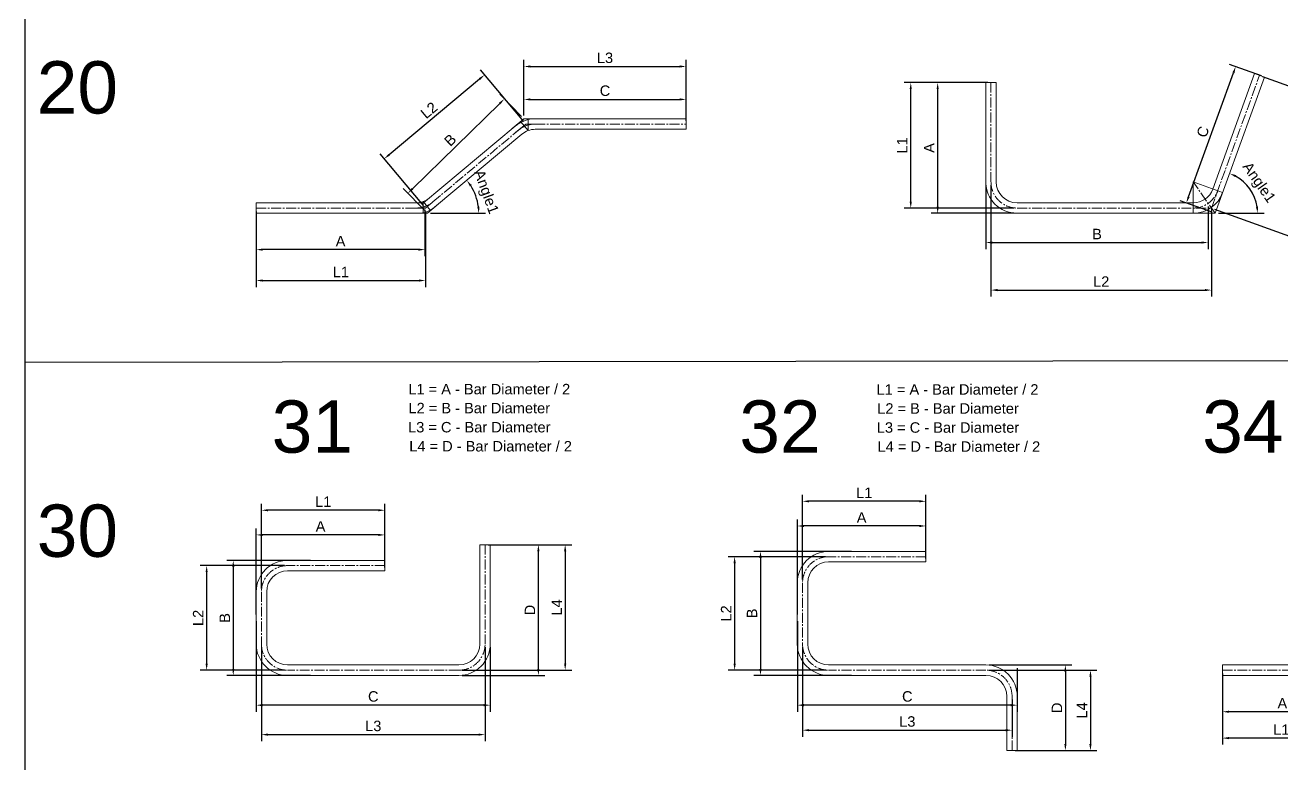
# Model space of a CAD drawing. Header units: metres. Extents: x 125 to 13754, y 1503 to 11930.
# Drawn here: x 125 to 2531, y 7508 to 8920 of the extents above; entities that cross this region are included whole.
import ezdxf

# ---------------------------------------------------------------- set-up
doc = ezdxf.new("R2010")
doc.units = ezdxf.units.M
doc.linetypes.add('CENTER2', pattern=[28.575, 19.05, -3.175, 3.175, -3.175])
for name, color, linetype, lineweight in [('CL', 5, 'CENTER2', 0), ('D-STR-DIM', 7, 'Continuous', 0), ('Rebar', 7, 'Continuous', 20)]:
    doc.layers.add(name, color=color, linetype=linetype, lineweight=lineweight)
doc.styles.add('Arial', font='arial.ttf')
doc.dimstyles.new('Check', dxfattribs={"dimscale": 10, "dimtxt": 2, "dimasz": 1.25, "dimexe": 1.25, "dimexo": 0.625, "dimtad": 1, "dimtoh": 1, "dimdec": 1, "dimtxsty": 'Arial', "dimcen": 2.5, "dimclrd": 8, "dimclre": 8, "dimclrt": 1, "dimaunit": 1, "dimadec": 3, "dimazin": 0, "dimtfac": 1, "dimtdec": 1, "dimtix": 1, "dimtmove": 0, "dimatfit": 3, "dimfxl": 1, "dimarcsym": 0})
doc.dimstyles.new('D1-1', dxfattribs={"dimscale": 10, "dimtxt": 2, "dimasz": 1.25, "dimexe": 1.25, "dimexo": 0.625, "dimtad": 1, "dimdec": 1, "dimtxsty": 'Arial', "dimcen": 2.5, "dimclrd": 8, "dimclre": 8, "dimclrt": 4, "dimadec": 1, "dimazin": 0, "dimtfac": 1, "dimtdec": 1, "dimtix": 1, "dimtmove": 0, "dimatfit": 3, "dimfxl": 1, "dimarcsym": 0})

# ---------------------------------------------------------------- blocks, each defined once
blk = doc.blocks.new('*D29')
at = {"layer": 'D-STR-DIM', "color": 8, "lineweight": -2, "transparency": 16777216}
for p, q in [((567.7, 8564.2), (567.7, 8478.5)), ((890.5, 8567.2), (890.5, 8478.5)), ((878, 8491), (580.2, 8491))]:
    blk.add_line(p, q, dxfattribs=at)
at = {"layer": 'D-STR-DIM', "color": 8, "transparency": 16777216}
for points in [[(580.2, 8493.1), (580.2, 8488.9), (567.7, 8491)], [(878, 8493.1), (878, 8488.9), (890.5, 8491)]]:
    blk.add_solid(points, dxfattribs=at)
at = {"layer": 'Defpoints', "color": 0, "transparency": 16777216}
for p in [(567.7, 8570.4), (890.5, 8573.5), (567.7, 8491)]:
    blk.add_point(p, dxfattribs=at)
at = {"layer": 'D-STR-DIM', "color": 4, "transparency": 16777216, "insert": (729.1, 8507.2), "char_height": 20, "attachment_point": 5, "style": 'Arial'}
blk.add_mtext('A', dxfattribs=at)
blk = doc.blocks.new('*D30')
at = {"layer": 'D-STR-DIM', "color": 8, "lineweight": -2, "transparency": 16777216}
for p, q in [((1080, 8747.3), (1080, 8790.7)), ((1390.4, 8747.3), (1390.4, 8790.7)), ((1092.5, 8778.2), (1377.9, 8778.2))]:
    blk.add_line(p, q, dxfattribs=at)
at = {"layer": 'D-STR-DIM', "color": 8, "transparency": 16777216}
for points in [[(1092.5, 8780.3), (1092.5, 8776.1), (1080, 8778.2)], [(1377.9, 8780.3), (1377.9, 8776.1), (1390.4, 8778.2)]]:
    blk.add_solid(points, dxfattribs=at)
at = {"layer": 'Defpoints', "color": 0, "transparency": 16777216}
for p in [(1390.4, 8778.2), (1080, 8741.1), (1390.4, 8741.1)]:
    blk.add_point(p, dxfattribs=at)
at = {"layer": 'D-STR-DIM', "color": 4, "transparency": 16777216, "insert": (1235.2, 8794.8), "char_height": 20, "attachment_point": 5, "style": 'Arial'}
blk.add_mtext('C', dxfattribs=at)
blk = doc.blocks.new('*D31')
at = {"layer": 'D-STR-DIM', "color": 8, "lineweight": -2, "transparency": 16777216}
for p, q in [((1963.9, 8614.2), (1963.9, 8492)), ((2389.6, 8573.3), (2389.6, 8492)), ((1976.4, 8504.5), (2377.1, 8504.5))]:
    blk.add_line(p, q, dxfattribs=at)
at = {"layer": 'D-STR-DIM', "color": 8, "transparency": 16777216}
for points in [[(1976.4, 8506.6), (1976.4, 8502.5), (1963.9, 8504.5)], [(2377.1, 8506.6), (2377.1, 8502.5), (2389.6, 8504.5)]]:
    blk.add_solid(points, dxfattribs=at)
at = {"layer": 'Defpoints', "color": 0, "transparency": 16777216}
for p in [(1963.9, 8620.4), (2389.6, 8579.5), (2389.6, 8504.5)]:
    blk.add_point(p, dxfattribs=at)
at = {"layer": 'D-STR-DIM', "color": 4, "transparency": 16777216, "insert": (2176.8, 8520.8), "char_height": 20, "attachment_point": 5, "style": 'Arial'}
blk.add_mtext('B', dxfattribs=at)
blk = doc.blocks.new('*D32')
at = {"layer": 'D-STR-DIM', "color": 8, "lineweight": -2, "transparency": 16777216}
for p, q in [((1957.7, 8810.4), (1859.4, 8810.4)), ((1871.9, 8572.9), (1871.9, 8797.9)), ((2017.7, 8560.4), (1859.4, 8560.4))]:
    blk.add_line(p, q, dxfattribs=at)
at = {"layer": 'D-STR-DIM', "color": 8, "transparency": 16777216}
for points in [[(1869.8, 8797.9), (1873.9, 8797.9), (1871.9, 8810.4)], [(1869.8, 8572.9), (1873.9, 8572.9), (1871.9, 8560.4)]]:
    blk.add_solid(points, dxfattribs=at)
at = {"layer": 'Defpoints', "color": 0, "transparency": 16777216}
for p in [(1871.9, 8810.4), (1963.9, 8810.4), (2023.9, 8560.4)]:
    blk.add_point(p, dxfattribs=at)
at = {"layer": 'D-STR-DIM', "color": 4, "transparency": 16777216, "insert": (1855.6, 8685.4), "char_height": 20, "attachment_point": 5, "rotation": 90, "style": 'Arial'}
blk.add_mtext('A', dxfattribs=at)
blk = doc.blocks.new('*D33')
at = {"layer": 'D-STR-DIM', "color": 8, "lineweight": -2, "transparency": 16777216}
for p, q in [((2352.2, 8592.1), (2438, 8829.1)), ((2491.4, 8823.1), (2430.5, 8845.1)), ((2397.1, 8562.6), (2336.2, 8584.6))]:
    blk.add_line(p, q, dxfattribs=at)
at = {"layer": 'D-STR-DIM', "color": 8, "transparency": 16777216}
for points in [[(2436, 8829.8), (2440, 8828.4), (2442.2, 8840.9)], [(2350.2, 8592.8), (2354.1, 8591.4), (2347.9, 8580.4)]]:
    blk.add_solid(points, dxfattribs=at)
at = {"layer": 'Defpoints', "color": 0, "transparency": 16777216}
for p in [(2442.2, 8840.9), (2497.3, 8820.9), (2403, 8560.4)]:
    blk.add_point(p, dxfattribs=at)
at = {"layer": 'D-STR-DIM', "color": 4, "transparency": 16777216, "insert": (2379.5, 8716.3), "char_height": 20, "attachment_point": 5, "rotation": 70.0935, "style": 'Arial'}
blk.add_mtext('C', dxfattribs=at)
blk = doc.blocks.new('*D38')
at = {"layer": 'D-STR-DIM', "color": 8, "lineweight": -2, "transparency": 16777216}
blk.add_line((2409.2, 8560.4), (2496.6, 8560.4), dxfattribs=at)
blk.add_arc((2403, 8560.4), 81.1, 8.8363, 61.2572, dxfattribs=at)
at = {"layer": 'D-STR-DIM', "color": 8, "transparency": 16777216}
for points in [[(2441.1, 8629.7), (2442.9, 8633.5), (2430.6, 8636.7)], [(2485.2, 8573.1), (2481.1, 8572.8), (2484.1, 8560.4)]]:
    blk.add_solid(points, dxfattribs=at)
at = {"layer": 'Defpoints', "color": 0, "transparency": 16777216}
for p in [(2497.3, 8820.9), (2477.5, 8592.6), (2023.9, 8560.4), (2403, 8560.4), (2403, 8560.4)]:
    blk.add_point(p, dxfattribs=at)
at = {"layer": 'D-STR-DIM', "color": 4, "transparency": 16777216, "insert": (2485.1, 8618.1), "char_height": 20, "attachment_point": 5, "rotation": 305.0467, "style": 'Arial'}
blk.add_mtext('Angle1', dxfattribs=at)
blk = doc.blocks.new('*D39')
at = {"layer": 'D-STR-DIM', "color": 8, "lineweight": -2, "transparency": 16777216}
blk.add_line((901.5, 8560.4), (1006.2, 8560.4), dxfattribs=at)
blk.add_arc((895.2, 8560.4), 98.5, 7.2776, 32.6304, dxfattribs=at)
at = {"layer": 'D-STR-DIM', "color": 8, "transparency": 16777216}
for points in [[(976.5, 8612.3), (979.8, 8614.8), (970.8, 8623.6)], [(995, 8573.1), (990.8, 8572.8), (993.7, 8560.4)]]:
    blk.add_solid(points, dxfattribs=at)
at = {"layer": 'Defpoints', "color": 0, "transparency": 16777216}
for p in [(1076.1, 8711.8), (909.1, 8572.1), (991, 8583.1), (567.7, 8560.4), (877.1, 8560.4)]:
    blk.add_point(p, dxfattribs=at)
at = {"layer": 'D-STR-DIM', "color": 4, "transparency": 16777216, "insert": (1005.9, 8600.6), "char_height": 20, "attachment_point": 5, "rotation": 289.954, "style": 'Arial'}
blk.add_mtext('Angle1', dxfattribs=at)
blk = doc.blocks.new('*D49')
at = {"layer": 'D-STR-DIM', "color": 8, "lineweight": -2, "transparency": 16777216}
for p, q in [((567.7, 7780.5), (567.7, 7607.3)), ((1015.6, 7730.5), (1015.6, 7607.3)), ((1003.1, 7619.8), (580.2, 7619.8))]:
    blk.add_line(p, q, dxfattribs=at)
at = {"layer": 'D-STR-DIM', "color": 8, "transparency": 16777216}
for points in [[(580.2, 7621.9), (580.2, 7617.7), (567.7, 7619.8)], [(1003.1, 7621.9), (1003.1, 7617.7), (1015.6, 7619.8)]]:
    blk.add_solid(points, dxfattribs=at)
at = {"layer": 'Defpoints', "color": 0, "transparency": 16777216}
for p in [(567.7, 7786.7), (1015.6, 7736.7), (567.7, 7619.8)]:
    blk.add_point(p, dxfattribs=at)
at = {"layer": 'D-STR-DIM', "color": 4, "transparency": 16777216, "insert": (791.7, 7636.4), "char_height": 20, "attachment_point": 5, "style": 'Arial'}
blk.add_mtext('C', dxfattribs=at)
blk = doc.blocks.new('*D50')
at = {"layer": 'D-STR-DIM', "color": 8, "lineweight": -2, "transparency": 16777216}
for p, q in [((567.7, 7793), (567.7, 7957.9)), ((801.3, 7945.4), (580.2, 7945.4)), ((813.8, 7883), (813.8, 7957.9))]:
    blk.add_line(p, q, dxfattribs=at)
at = {"layer": 'D-STR-DIM', "color": 8, "transparency": 16777216}
for points in [[(580.2, 7947.5), (580.2, 7943.3), (567.7, 7945.4)], [(801.3, 7947.5), (801.3, 7943.3), (813.8, 7945.4)]]:
    blk.add_solid(points, dxfattribs=at)
at = {"layer": 'Defpoints', "color": 0, "transparency": 16777216}
for p in [(567.7, 7945.4), (813.8, 7876.7), (567.7, 7786.7)]:
    blk.add_point(p, dxfattribs=at)
at = {"layer": 'D-STR-DIM', "color": 4, "transparency": 16777216, "insert": (690.8, 7961.7), "char_height": 20, "attachment_point": 5, "style": 'Arial'}
blk.add_mtext('A', dxfattribs=at)
blk = doc.blocks.new('*D51')
at = {"layer": 'D-STR-DIM', "color": 8, "lineweight": -2, "transparency": 16777216}
for p, q in [((671.5, 7896.7), (511.2, 7896.7)), ((523.7, 7884.2), (523.7, 7689.2)), ((671.5, 7676.7), (511.2, 7676.7))]:
    blk.add_line(p, q, dxfattribs=at)
at = {"layer": 'D-STR-DIM', "color": 8, "transparency": 16777216}
for points in [[(521.7, 7884.2), (525.8, 7884.2), (523.7, 7896.7)], [(521.7, 7689.2), (525.8, 7689.2), (523.7, 7676.7)]]:
    blk.add_solid(points, dxfattribs=at)
at = {"layer": 'Defpoints', "color": 0, "transparency": 16777216}
for p in [(677.7, 7896.7), (523.7, 7676.7), (677.7, 7676.7)]:
    blk.add_point(p, dxfattribs=at)
at = {"layer": 'D-STR-DIM', "color": 4, "transparency": 16777216, "insert": (507.5, 7786.7), "char_height": 20, "attachment_point": 5, "rotation": 90, "style": 'Arial'}
blk.add_mtext('B', dxfattribs=at)
blk = doc.blocks.new('*D48')
at = {"layer": 'D-STR-DIM', "color": 8, "lineweight": -2, "transparency": 16777216}
for p, q in [((1021.9, 7926.7), (1120.2, 7926.7)), ((1107.7, 7689.2), (1107.7, 7914.2)), ((961.9, 7676.7), (1120.2, 7676.7))]:
    blk.add_line(p, q, dxfattribs=at)
at = {"layer": 'D-STR-DIM', "color": 8, "transparency": 16777216}
for points in [[(1105.6, 7914.2), (1109.8, 7914.2), (1107.7, 7926.7)], [(1105.6, 7689.2), (1109.8, 7689.2), (1107.7, 7676.7)]]:
    blk.add_solid(points, dxfattribs=at)
at = {"layer": 'Defpoints', "color": 0, "transparency": 16777216}
for p in [(1015.6, 7926.7), (1107.7, 7926.7), (955.6, 7676.7)]:
    blk.add_point(p, dxfattribs=at)
at = {"layer": 'D-STR-DIM', "color": 4, "transparency": 16777216, "insert": (1091.5, 7801.7), "char_height": 20, "attachment_point": 5, "rotation": 90, "style": 'Arial'}
blk.add_mtext('D', dxfattribs=at)
blk = doc.blocks.new('*D52')
at = {"layer": 'D-STR-DIM', "color": 8, "lineweight": -2, "transparency": 16777216}
for p, q in [((1603.3, 7780.5), (1603.3, 7607.3)), ((2024.3, 7690.5), (2024.3, 7607.3)), ((2011.8, 7619.8), (1615.8, 7619.8))]:
    blk.add_line(p, q, dxfattribs=at)
at = {"layer": 'D-STR-DIM', "color": 8, "transparency": 16777216}
for points in [[(1615.8, 7621.9), (1615.8, 7617.7), (1603.3, 7619.8)], [(2011.8, 7621.9), (2011.8, 7617.7), (2024.3, 7619.8)]]:
    blk.add_solid(points, dxfattribs=at)
at = {"layer": 'Defpoints', "color": 0, "transparency": 16777216}
for p in [(1603.3, 7786.7), (2024.3, 7696.7), (1603.3, 7619.8)]:
    blk.add_point(p, dxfattribs=at)
at = {"layer": 'D-STR-DIM', "color": 4, "transparency": 16777216, "insert": (1813.8, 7636.4), "char_height": 20, "attachment_point": 5, "style": 'Arial'}
blk.add_mtext('C', dxfattribs=at)
blk = doc.blocks.new('*D55')
at = {"layer": 'D-STR-DIM', "color": 8, "lineweight": -2, "transparency": 16777216}
for p, q in [((1603.3, 7793), (1603.3, 7975)), ((1836.9, 7962.5), (1615.8, 7962.5)), ((1849.4, 7900.1), (1849.4, 7975))]:
    blk.add_line(p, q, dxfattribs=at)
at = {"layer": 'D-STR-DIM', "color": 8, "transparency": 16777216}
for points in [[(1615.8, 7964.6), (1615.8, 7960.4), (1603.3, 7962.5)], [(1836.9, 7964.6), (1836.9, 7960.4), (1849.4, 7962.5)]]:
    blk.add_solid(points, dxfattribs=at)
at = {"layer": 'Defpoints', "color": 0, "transparency": 16777216}
for p in [(1603.3, 7962.5), (1849.4, 7893.8), (1603.3, 7786.7)]:
    blk.add_point(p, dxfattribs=at)
at = {"layer": 'D-STR-DIM', "color": 4, "transparency": 16777216, "insert": (1726.3, 7978.7), "char_height": 20, "attachment_point": 5, "style": 'Arial'}
blk.add_mtext('A', dxfattribs=at)
blk = doc.blocks.new('*D53')
at = {"layer": 'D-STR-DIM', "color": 8, "lineweight": -2, "transparency": 16777216}
for p, q in [((1707, 7913.8), (1520.3, 7913.8)), ((1532.8, 7901.3), (1532.8, 7689.2)), ((1707, 7676.7), (1520.3, 7676.7))]:
    blk.add_line(p, q, dxfattribs=at)
at = {"layer": 'D-STR-DIM', "color": 8, "transparency": 16777216}
for points in [[(1530.7, 7901.3), (1534.9, 7901.3), (1532.8, 7913.8)], [(1530.7, 7689.2), (1534.9, 7689.2), (1532.8, 7676.7)]]:
    blk.add_solid(points, dxfattribs=at)
at = {"layer": 'Defpoints', "color": 0, "transparency": 16777216}
for p in [(1713.3, 7913.8), (1532.8, 7676.7), (1713.3, 7676.7)]:
    blk.add_point(p, dxfattribs=at)
at = {"layer": 'D-STR-DIM', "color": 4, "transparency": 16777216, "insert": (1516.5, 7795.3), "char_height": 20, "attachment_point": 5, "rotation": 90, "style": 'Arial'}
blk.add_mtext('B', dxfattribs=at)
blk = doc.blocks.new('*D54')
at = {"layer": 'D-STR-DIM', "color": 8, "lineweight": -2, "transparency": 16777216}
for p, q in [((1970.5, 7696.7), (2128.8, 7696.7)), ((2116.3, 7684.2), (2116.3, 7545.5)), ((2030.5, 7533), (2128.8, 7533))]:
    blk.add_line(p, q, dxfattribs=at)
at = {"layer": 'D-STR-DIM', "color": 8, "transparency": 16777216}
for points in [[(2114.3, 7684.2), (2118.4, 7684.2), (2116.3, 7696.7)], [(2114.3, 7545.5), (2118.4, 7545.5), (2116.3, 7533)]]:
    blk.add_solid(points, dxfattribs=at)
at = {"layer": 'Defpoints', "color": 0, "transparency": 16777216}
for p in [(1964.3, 7696.7), (2024.3, 7533), (2116.3, 7533)]:
    blk.add_point(p, dxfattribs=at)
at = {"layer": 'D-STR-DIM', "color": 4, "transparency": 16777216, "insert": (2100.1, 7614.8), "char_height": 20, "attachment_point": 5, "rotation": 90, "style": 'Arial'}
blk.add_mtext('D', dxfattribs=at)
blk = doc.blocks.new('*D56')
at = {"layer": 'D-STR-DIM', "color": 8, "lineweight": -2, "transparency": 16777216}
for p, q in [((2416.8, 7680.5), (2416.8, 7594.7)), ((2646.3, 7670.5), (2646.3, 7594.7)), ((2633.8, 7607.2), (2429.3, 7607.2))]:
    blk.add_line(p, q, dxfattribs=at)
at = {"layer": 'D-STR-DIM', "color": 8, "transparency": 16777216}
for points in [[(2429.3, 7609.3), (2429.3, 7605.2), (2416.8, 7607.2)], [(2633.8, 7609.3), (2633.8, 7605.2), (2646.3, 7607.2)]]:
    blk.add_solid(points, dxfattribs=at)
at = {"layer": 'Defpoints', "color": 0, "transparency": 16777216}
for p in [(2416.8, 7686.7), (2646.3, 7676.7), (2416.8, 7607.2)]:
    blk.add_point(p, dxfattribs=at)
at = {"layer": 'D-STR-DIM', "color": 4, "transparency": 16777216, "insert": (2531.6, 7623.5), "char_height": 20, "attachment_point": 5, "style": 'Arial'}
blk.add_mtext('A', dxfattribs=at)
blk = doc.blocks.new('*D59')
at = {"layer": 'D-STR-DIM', "color": 8, "lineweight": -2, "transparency": 16777216}
blk.add_line((2652.5, 7676.7), (2757.3, 7676.7), dxfattribs=at)
blk.add_arc((2646.3, 7676.7), 98.5, 7.2776, 32.6304, dxfattribs=at)
at = {"layer": 'D-STR-DIM', "color": 8, "transparency": 16777216}
for points in [[(2727.5, 7728.6), (2730.9, 7731.1), (2721.8, 7739.9)], [(2746, 7689.3), (2741.9, 7689.1), (2744.8, 7676.7)]]:
    blk.add_solid(points, dxfattribs=at)
at = {"layer": 'Defpoints', "color": 0, "transparency": 16777216}
for p in [(2827.2, 7828), (2742.1, 7699.4), (2416.8, 7676.7), (2628.1, 7676.7), (2660.2, 7688.4)]:
    blk.add_point(p, dxfattribs=at)
at = {"layer": 'D-STR-DIM', "color": 4, "transparency": 16777216, "insert": (2756.9, 7716.9), "char_height": 20, "attachment_point": 5, "rotation": 289.954, "style": 'Arial'}
blk.add_mtext('Angle1', dxfattribs=at)
blk = doc.blocks.new('*D231')
at = {"layer": 'D-STR-DIM', "color": 8, "lineweight": -2, "transparency": 16777216}
for p, q in [((1967.7, 8810.4), (1807.9, 8810.4)), ((1820.4, 8582.9), (1820.4, 8797.9)), ((2017.7, 8570.4), (1807.9, 8570.4))]:
    blk.add_line(p, q, dxfattribs=at)
at = {"layer": 'D-STR-DIM', "color": 8, "transparency": 16777216}
for points in [[(1818.3, 8797.9), (1822.4, 8797.9), (1820.4, 8810.4)], [(1818.3, 8582.9), (1822.4, 8582.9), (1820.4, 8570.4)]]:
    blk.add_solid(points, dxfattribs=at)
at = {"layer": 'Defpoints', "color": 0, "transparency": 16777216}
for p in [(1820.4, 8810.4), (1973.9, 8810.4), (2023.9, 8570.4)]:
    blk.add_point(p, dxfattribs=at)
at = {"layer": 'D-STR-DIM', "color": 1, "transparency": 16777216, "insert": (1804.1, 8690.4), "char_height": 20, "attachment_point": 5, "rotation": 90, "style": 'Arial'}
blk.add_mtext('L1', dxfattribs=at)
blk = doc.blocks.new('*D232')
at = {"layer": 'D-STR-DIM', "color": 8, "lineweight": -2, "transparency": 16777216}
for p, q in [((2493.8, 8822.2), (2700.8, 8747.2)), ((2684.8, 8739.7), (2601.3, 8509.4)), ((2401.8, 8568.3), (2608.8, 8493.4))]:
    blk.add_line(p, q, dxfattribs=at)
at = {"layer": 'D-STR-DIM', "color": 8, "transparency": 16777216}
for points in [[(2682.8, 8740.5), (2686.7, 8739), (2689, 8751.5)], [(2599.4, 8510.1), (2603.3, 8508.7), (2597.1, 8497.6)]]:
    blk.add_solid(points, dxfattribs=at)
at = {"layer": 'Defpoints', "color": 0, "transparency": 16777216}
for p in [(2487.9, 8824.3), (2396, 8570.4), (2597.1, 8497.6)]:
    blk.add_point(p, dxfattribs=at)
at = {"layer": 'D-STR-DIM', "color": 1, "transparency": 16777216, "insert": (2627.6, 8630.2), "char_height": 20, "attachment_point": 5, "rotation": 70.0935, "style": 'Arial'}
blk.add_mtext('L3', dxfattribs=at)
blk = doc.blocks.new('*D233')
at = {"layer": 'D-STR-DIM', "color": 8, "lineweight": -2, "transparency": 16777216}
for p, q in [((1973.9, 8614.2), (1973.9, 8401.1)), ((2396, 8564.2), (2396, 8401.1)), ((1986.4, 8413.6), (2383.5, 8413.6))]:
    blk.add_line(p, q, dxfattribs=at)
at = {"layer": 'D-STR-DIM', "color": 8, "transparency": 16777216}
for points in [[(1986.4, 8415.7), (1986.4, 8411.5), (1973.9, 8413.6)], [(2383.5, 8415.7), (2383.5, 8411.5), (2396, 8413.6)]]:
    blk.add_solid(points, dxfattribs=at)
at = {"layer": 'Defpoints', "color": 0, "transparency": 16777216}
for p in [(1973.9, 8620.4), (2396, 8570.4), (2396, 8413.6)]:
    blk.add_point(p, dxfattribs=at)
at = {"layer": 'D-STR-DIM', "color": 1, "transparency": 16777216, "insert": (2184.9, 8429.9), "char_height": 20, "attachment_point": 5, "style": 'Arial'}
blk.add_mtext('L2', dxfattribs=at)
blk = doc.blocks.new('*D234')
at = {"layer": 'D-STR-DIM', "color": 8, "lineweight": -2, "transparency": 16777216}
for p, q in [((567.7, 8564.2), (567.7, 8419.4)), ((891.6, 8564.2), (891.6, 8419.4)), ((580.2, 8431.9), (879.1, 8431.9))]:
    blk.add_line(p, q, dxfattribs=at)
at = {"layer": 'D-STR-DIM', "color": 8, "transparency": 16777216}
for points in [[(580.2, 8434), (580.2, 8429.8), (567.7, 8431.9)], [(879.1, 8434), (879.1, 8429.8), (891.6, 8431.9)]]:
    blk.add_solid(points, dxfattribs=at)
at = {"layer": 'Defpoints', "color": 0, "transparency": 16777216}
for p in [(567.7, 8570.4), (891.6, 8570.4), (891.6, 8431.9)]:
    blk.add_point(p, dxfattribs=at)
at = {"layer": 'D-STR-DIM', "color": 1, "transparency": 16777216, "insert": (729.6, 8448.2), "char_height": 20, "attachment_point": 5, "style": 'Arial'}
blk.add_mtext('L1', dxfattribs=at)
blk = doc.blocks.new('*D235')
at = {"layer": 'D-STR-DIM', "color": 8, "lineweight": -2, "transparency": 16777216}
for p, q in [((1079.6, 8735.9), (996.8, 8834.9)), ((822.4, 8672.7), (995.2, 8817.3)), ((887.6, 8575.2), (804.7, 8674.3))]:
    blk.add_line(p, q, dxfattribs=at)
at = {"layer": 'D-STR-DIM', "color": 8, "transparency": 16777216}
for points in [[(993.9, 8818.9), (996.6, 8815.7), (1004.8, 8825.3)], [(821, 8674.3), (823.7, 8671.1), (812.8, 8664.7)]]:
    blk.add_solid(points, dxfattribs=at)
at = {"layer": 'Defpoints', "color": 0, "transparency": 16777216}
for p in [(1004.8, 8825.3), (1083.6, 8731.1), (891.6, 8570.4)]:
    blk.add_point(p, dxfattribs=at)
at = {"layer": 'D-STR-DIM', "color": 1, "transparency": 16777216, "insert": (898.3, 8757.5), "char_height": 20, "attachment_point": 5, "rotation": 39.9073, "style": 'Arial'}
blk.add_mtext('L2', dxfattribs=at)
blk = doc.blocks.new('*D236')
at = {"layer": 'D-STR-DIM', "color": 8, "lineweight": -2, "transparency": 16777216}
for p, q in [((1075.6, 8745.5), (1033.9, 8788.2)), ((866.8, 8607.4), (1033.7, 8770.5)), ((890.8, 8564.9), (849.1, 8607.6))]:
    blk.add_line(p, q, dxfattribs=at)
at = {"layer": 'D-STR-DIM', "color": 8, "transparency": 16777216}
for points in [[(1032.3, 8772), (1035.2, 8769.1), (1042.7, 8779.3)], [(865.3, 8608.9), (868.3, 8605.9), (857.9, 8598.7)]]:
    blk.add_solid(points, dxfattribs=at)
at = {"layer": 'Defpoints', "color": 0, "transparency": 16777216}
for p in [(1042.7, 8779.3), (1080, 8741.1), (895.2, 8560.4)]:
    blk.add_point(p, dxfattribs=at)
at = {"layer": 'D-STR-DIM', "color": 4, "transparency": 16777216, "insert": (938.9, 8700.6), "char_height": 20, "attachment_point": 5, "rotation": 44.3458, "style": 'Arial'}
blk.add_mtext('B', dxfattribs=at)
blk = doc.blocks.new('*D237')
at = {"layer": 'D-STR-DIM', "color": 8, "lineweight": -2, "transparency": 16777216}
for p, q in [((1080, 8747.3), (1080, 8853.7)), ((1390.4, 8737.3), (1390.4, 8853.7)), ((1092.5, 8841.2), (1377.9, 8841.2))]:
    blk.add_line(p, q, dxfattribs=at)
at = {"layer": 'D-STR-DIM', "color": 8, "transparency": 16777216}
for points in [[(1092.5, 8843.3), (1092.5, 8839.1), (1080, 8841.2)], [(1377.9, 8843.3), (1377.9, 8839.1), (1390.4, 8841.2)]]:
    blk.add_solid(points, dxfattribs=at)
at = {"layer": 'Defpoints', "color": 0, "transparency": 16777216}
for p in [(1390.4, 8841.2), (1080, 8741.1), (1390.4, 8731.1)]:
    blk.add_point(p, dxfattribs=at)
at = {"layer": 'D-STR-DIM', "color": 1, "transparency": 16777216, "insert": (1235.2, 8857.7), "char_height": 20, "attachment_point": 5, "style": 'Arial'}
blk.add_mtext('L3', dxfattribs=at)
blk = doc.blocks.new('*D241')
at = {"layer": 'D-STR-DIM', "color": 8, "lineweight": -2, "transparency": 16777216}
for p, q in [((577.7, 7843), (577.7, 8005.1)), ((801.3, 7992.6), (590.2, 7992.6)), ((813.8, 7893), (813.8, 8005.1))]:
    blk.add_line(p, q, dxfattribs=at)
at = {"layer": 'D-STR-DIM', "color": 8, "transparency": 16777216}
for points in [[(590.2, 7994.7), (590.2, 7990.5), (577.7, 7992.6)], [(801.3, 7994.7), (801.3, 7990.5), (813.8, 7992.6)]]:
    blk.add_solid(points, dxfattribs=at)
at = {"layer": 'Defpoints', "color": 0, "transparency": 16777216}
for p in [(577.7, 7992.6), (813.8, 7886.7), (577.7, 7836.7)]:
    blk.add_point(p, dxfattribs=at)
at = {"layer": 'D-STR-DIM', "color": 1, "transparency": 16777216, "insert": (695.8, 8008.9), "char_height": 20, "attachment_point": 5, "style": 'Arial'}
blk.add_mtext('L1 ', dxfattribs=at)
blk = doc.blocks.new('*D242')
at = {"layer": 'D-STR-DIM', "color": 8, "lineweight": -2, "transparency": 16777216}
for p, q in [((621.5, 7886.7), (460.3, 7886.7)), ((472.8, 7874.2), (472.8, 7699.2)), ((621.5, 7686.7), (460.3, 7686.7))]:
    blk.add_line(p, q, dxfattribs=at)
at = {"layer": 'D-STR-DIM', "color": 8, "transparency": 16777216}
for points in [[(470.7, 7874.2), (474.8, 7874.2), (472.8, 7886.7)], [(470.7, 7699.2), (474.8, 7699.2), (472.8, 7686.7)]]:
    blk.add_solid(points, dxfattribs=at)
at = {"layer": 'Defpoints', "color": 0, "transparency": 16777216}
for p in [(627.7, 7886.7), (472.8, 7686.7), (627.7, 7686.7)]:
    blk.add_point(p, dxfattribs=at)
at = {"layer": 'D-STR-DIM', "color": 1, "transparency": 16777216, "insert": (456.5, 7786.7), "char_height": 20, "attachment_point": 5, "rotation": 90, "style": 'Arial'}
blk.add_mtext('L2', dxfattribs=at)
blk = doc.blocks.new('*D243')
at = {"layer": 'D-STR-DIM', "color": 8, "lineweight": -2, "transparency": 16777216}
for p, q in [((577.7, 7730.5), (577.7, 7551)), ((1005.6, 7730.5), (1005.6, 7551)), ((590.2, 7563.5), (993.1, 7563.5))]:
    blk.add_line(p, q, dxfattribs=at)
at = {"layer": 'D-STR-DIM', "color": 8, "transparency": 16777216}
for points in [[(590.2, 7565.6), (590.2, 7561.4), (577.7, 7563.5)], [(993.1, 7565.6), (993.1, 7561.4), (1005.6, 7563.5)]]:
    blk.add_solid(points, dxfattribs=at)
at = {"layer": 'Defpoints', "color": 0, "transparency": 16777216}
for p in [(577.7, 7736.7), (1005.6, 7736.7), (1005.6, 7563.5)]:
    blk.add_point(p, dxfattribs=at)
at = {"layer": 'D-STR-DIM', "color": 1, "transparency": 16777216, "insert": (791.7, 7580), "char_height": 20, "attachment_point": 5, "style": 'Arial'}
blk.add_mtext('L3', dxfattribs=at)
blk = doc.blocks.new('*D244')
at = {"layer": 'D-STR-DIM', "color": 8, "lineweight": -2, "transparency": 16777216}
for p, q in [((1011.9, 7926.7), (1171.5, 7926.7)), ((1159, 7914.2), (1159, 7699.2)), ((961.9, 7686.7), (1171.5, 7686.7))]:
    blk.add_line(p, q, dxfattribs=at)
at = {"layer": 'D-STR-DIM', "color": 8, "transparency": 16777216}
for points in [[(1156.9, 7914.2), (1161.1, 7914.2), (1159, 7926.7)], [(1156.9, 7699.2), (1161.1, 7699.2), (1159, 7686.7)]]:
    blk.add_solid(points, dxfattribs=at)
at = {"layer": 'Defpoints', "color": 0, "transparency": 16777216}
for p in [(1005.6, 7926.7), (955.6, 7686.7), (1159, 7686.7)]:
    blk.add_point(p, dxfattribs=at)
at = {"layer": 'D-STR-DIM', "color": 1, "transparency": 16777216, "insert": (1142.8, 7806.7), "char_height": 20, "attachment_point": 5, "rotation": 90, "style": 'Arial'}
blk.add_mtext('L4', dxfattribs=at)
blk = doc.blocks.new('*D245')
at = {"layer": 'D-STR-DIM', "color": 8, "lineweight": -2, "transparency": 16777216}
for p, q in [((1613.3, 7860.1), (1613.3, 8022.2)), ((1836.9, 8009.7), (1625.8, 8009.7)), ((1849.4, 7910.1), (1849.4, 8022.2))]:
    blk.add_line(p, q, dxfattribs=at)
at = {"layer": 'D-STR-DIM', "color": 8, "transparency": 16777216}
for points in [[(1625.8, 8011.8), (1625.8, 8007.6), (1613.3, 8009.7)], [(1836.9, 8011.8), (1836.9, 8007.6), (1849.4, 8009.7)]]:
    blk.add_solid(points, dxfattribs=at)
at = {"layer": 'Defpoints', "color": 0, "transparency": 16777216}
for p in [(1613.3, 8009.7), (1849.4, 7903.8), (1613.3, 7853.8)]:
    blk.add_point(p, dxfattribs=at)
at = {"layer": 'D-STR-DIM', "color": 1, "transparency": 16777216, "insert": (1731.3, 8026), "char_height": 20, "attachment_point": 5, "style": 'Arial'}
blk.add_mtext('L1', dxfattribs=at)
blk = doc.blocks.new('*D246')
at = {"layer": 'D-STR-DIM', "color": 8, "lineweight": -2, "transparency": 16777216}
for p, q in [((1657, 7903.8), (1470.8, 7903.8)), ((1483.3, 7891.3), (1483.3, 7699.2)), ((1657, 7686.7), (1470.8, 7686.7))]:
    blk.add_line(p, q, dxfattribs=at)
at = {"layer": 'D-STR-DIM', "color": 8, "transparency": 16777216}
for points in [[(1481.2, 7891.3), (1485.4, 7891.3), (1483.3, 7903.8)], [(1481.2, 7699.2), (1485.4, 7699.2), (1483.3, 7686.7)]]:
    blk.add_solid(points, dxfattribs=at)
at = {"layer": 'Defpoints', "color": 0, "transparency": 16777216}
for p in [(1663.3, 7903.8), (1483.3, 7686.7), (1663.3, 7686.7)]:
    blk.add_point(p, dxfattribs=at)
at = {"layer": 'D-STR-DIM', "color": 1, "transparency": 16777216, "insert": (1467, 7795.3), "char_height": 20, "attachment_point": 5, "rotation": 90, "style": 'Arial'}
blk.add_mtext('L2', dxfattribs=at)
blk = doc.blocks.new('*D247')
at = {"layer": 'D-STR-DIM', "color": 8, "lineweight": -2, "transparency": 16777216}
for p, q in [((1613.3, 7730.5), (1613.3, 7559.5)), ((2014.3, 7630.5), (2014.3, 7559.5)), ((1625.8, 7572), (2001.8, 7572))]:
    blk.add_line(p, q, dxfattribs=at)
at = {"layer": 'D-STR-DIM', "color": 8, "transparency": 16777216}
for points in [[(1625.8, 7574.1), (1625.8, 7569.9), (1613.3, 7572)], [(2001.8, 7574.1), (2001.8, 7569.9), (2014.3, 7572)]]:
    blk.add_solid(points, dxfattribs=at)
at = {"layer": 'Defpoints', "color": 0, "transparency": 16777216}
for p in [(1613.3, 7736.7), (2014.3, 7636.7), (2014.3, 7572)]:
    blk.add_point(p, dxfattribs=at)
at = {"layer": 'D-STR-DIM', "color": 1, "transparency": 16777216, "insert": (1813.8, 7588.5), "char_height": 20, "attachment_point": 5, "style": 'Arial'}
blk.add_mtext('L3', dxfattribs=at)
blk = doc.blocks.new('*D248')
at = {"layer": 'D-STR-DIM', "color": 8, "lineweight": -2, "transparency": 16777216}
for p, q in [((1970.5, 7686.7), (2176.8, 7686.7)), ((2164.3, 7674.2), (2164.3, 7545.5)), ((2020.5, 7533), (2176.8, 7533))]:
    blk.add_line(p, q, dxfattribs=at)
at = {"layer": 'D-STR-DIM', "color": 8, "transparency": 16777216}
for points in [[(2162.2, 7674.2), (2166.4, 7674.2), (2164.3, 7686.7)], [(2162.2, 7545.5), (2166.4, 7545.5), (2164.3, 7533)]]:
    blk.add_solid(points, dxfattribs=at)
at = {"layer": 'Defpoints', "color": 0, "transparency": 16777216}
for p in [(1964.3, 7686.7), (2014.3, 7533), (2164.3, 7533)]:
    blk.add_point(p, dxfattribs=at)
at = {"layer": 'D-STR-DIM', "color": 1, "transparency": 16777216, "insert": (2148.1, 7609.8), "char_height": 20, "attachment_point": 5, "rotation": 90, "style": 'Arial'}
blk.add_mtext('L4', dxfattribs=at)
blk = doc.blocks.new('*D249')
at = {"layer": 'D-STR-DIM', "color": 8, "lineweight": -2, "transparency": 16777216}
for p, q in [((2416.8, 7680.5), (2416.8, 7544.3)), ((2642.7, 7680.5), (2642.7, 7544.3)), ((2630.2, 7556.8), (2429.3, 7556.8))]:
    blk.add_line(p, q, dxfattribs=at)
at = {"layer": 'D-STR-DIM', "color": 8, "transparency": 16777216}
for points in [[(2429.3, 7558.9), (2429.3, 7554.7), (2416.8, 7556.8)], [(2630.2, 7558.9), (2630.2, 7554.7), (2642.7, 7556.8)]]:
    blk.add_solid(points, dxfattribs=at)
at = {"layer": 'Defpoints', "color": 0, "transparency": 16777216}
for p in [(2416.8, 7686.7), (2642.7, 7686.7), (2416.8, 7556.8)]:
    blk.add_point(p, dxfattribs=at)
at = {"layer": 'D-STR-DIM', "color": 1, "transparency": 16777216, "insert": (2529.7, 7573.1), "char_height": 20, "attachment_point": 5, "style": 'Arial'}
blk.add_mtext('L1', dxfattribs=at)

msp = doc.modelspace()

# ---------------------------------------------------------------- linework, layer by layer
for p, q in [((125.39, 1503.29), (125.39, 11315.67)), ((125.39, 8276), (13753.94, 8291.2))]:
    msp.add_line(p, q)
at = {"layer": 'CL'}
for p, q in [((1973.94, 8810.45), (1973.94, 8620.45)), ((2395.96, 8570.45), (2487.9, 8824.33)), ((1101.78, 8731.07), (1390.42, 8731.07)), ((905.51, 8582.09), (1069.71, 8719.42)), ((2402.98, 8560.45), (2360.89, 8620.45)), ((567.7, 8570.45), (873.43, 8570.45)), ((2023.94, 8570.45), (2395.96, 8570.45)), ((1005.64, 7926.72), (1005.64, 7736.72)), ((1849.36, 7903.8), (1663.26, 7903.8)), ((813.8, 7886.72), (627.7, 7886.72)), ((1613.26, 7853.8), (1613.26, 7736.72)), ((577.7, 7836.72), (577.7, 7736.72)), ((955.64, 7686.72), (627.7, 7686.72)), ((1964.28, 7686.72), (1663.26, 7686.72)), ((2416.84, 7686.72), (2642.65, 7686.72)), ((2014.28, 7532.97), (2014.28, 7636.72))]:
    msp.add_line(p, q, dxfattribs=at)
for centre, start, end in [((1101.78, 8681.07), 90, 129.90796), ((2023.94, 8620.45), 180, 270), ((2360.89, 8620.45), 270, 340.09349), ((873.43, 8620.45), 270, 309.90796), ((1663.26, 7853.8), 90, 180), ((627.7, 7836.72), 90, 180), ((627.7, 7736.72), 180, 270), ((955.64, 7736.72), 270, 0), ((1663.26, 7736.72), 180, 270), ((1964.28, 7636.72), 0, 90)]:
    msp.add_arc(centre, 50, start, end, dxfattribs=at)
at = {"layer": 'Rebar'}
for p, q in [((2478.5, 8827.74), (2398.5, 8606.83)), ((2478.5, 8827.74), (2497.3, 8820.93)), ((1963.94, 8620.45), (1963.94, 8810.45)), ((1963.94, 8810.45), (1983.94, 8810.45)), ((1983.94, 8810.45), (1983.94, 8620.45)), ((2402.98, 8560.45), (2497.3, 8820.93)), ((1390.42, 8741.07), (1101.79, 8741.07)), ((1390.42, 8741.07), (1390.42, 8721.07)), ((1063.29, 8727.09), (887.96, 8580.45)), ((909.14, 8572.09), (1076.12, 8711.75)), ((1101.78, 8721.07), (1390.42, 8721.07)), ((887.96, 8580.45), (567.7, 8580.45)), ((567.7, 8580.45), (567.7, 8560.45)), ((2360.89, 8580.45), (2023.94, 8580.45)), ((567.7, 8560.45), (877.06, 8560.45)), ((2023.94, 8560.45), (2402.98, 8560.45)), ((1015.64, 7926.72), (995.64, 7926.72)), ((995.64, 7926.72), (995.64, 7736.72)), ((1015.64, 7736.72), (1015.64, 7926.72)), ((1603.26, 7736.72), (1603.26, 7853.8)), ((1623.26, 7853.8), (1623.26, 7736.72)), ((567.7, 7736.72), (567.7, 7836.72)), ((587.7, 7836.72), (587.7, 7736.72)), ((2624.5, 7696.72), (2416.84, 7696.72)), ((2416.84, 7696.72), (2416.84, 7676.72)), ((2416.84, 7676.72), (2628.13, 7676.72)), ((2004.28, 7532.97), (2004.28, 7636.72)), ((2024.28, 7636.72), (2024.28, 7532.97)), ((2024.28, 7532.97), (2004.28, 7532.97))]:
    msp.add_line(p, q, dxfattribs=at)
at = {"layer": 'Rebar', "color": 6}
for points in [[(1107.32, 8741.05), (1080.01, 8741.07), (1057.68, 8722.42)], [(1107.32, 8731.05), (1083.63, 8731.07), (1064.09, 8714.74)], [(1088.14, 8741.06), (1088.13, 8718.67), (1073.77, 8735.86)], [(909.75, 8585.65), (891.58, 8570.45), (866.12, 8570.45)], [(916.17, 8577.98), (895.21, 8560.45), (866.12, 8560.45)], [(901.45, 8565.67), (887.08, 8582.85), (887.08, 8560.45)], [(2395.96, 8570.45), (2395.96, 8560.45)], [(2395.96, 8560.45), (2402.98, 8560.45), (2395.96, 8570.45)]]:
    msp.add_lwpolyline(points, dxfattribs=at)
at = {"layer": 'Rebar'}
for points in [[(2360.89, 8620.45), (2360.89, 8560.45)], [(2360.89, 8620.45), (2417.31, 8600.02)], [(1663.26, 7913.8), (1849.36, 7913.8), (1849.36, 7893.8), (1663.26, 7893.8)], [(627.7, 7896.72), (813.8, 7896.72), (813.8, 7876.72), (627.7, 7876.72)], [(627.7, 7696.72), (955.64, 7696.72)], [(955.64, 7676.72), (627.7, 7676.72)], [(1663.26, 7696.72), (1964.28, 7696.72)], [(1964.28, 7676.72), (1663.26, 7676.72)]]:
    msp.add_lwpolyline(points, dxfattribs=at)
for centre, radius, start, end in [((1101.79, 8681.07), 60, 90, 129.90796), ((1101.78, 8681.07), 40, 90, 129.90796), ((2023.94, 8620.45), 60, 180, 270), ((2023.94, 8620.45), 40, 180, 270), ((873.44, 8620.45), 40, 270, 309.90796), ((2360.89, 8620.45), 40, 270, 340.09349), ((2360.89, 8620.45), 60, 270, 340.09349), ((877.06, 8610.45), 50, 270, 309.90796), ((1663.26, 7853.8), 60, 90, 180), ((627.7, 7836.72), 60, 90, 180), ((1663.26, 7853.8), 40, 90, 180), ((627.7, 7836.72), 40, 90, 180), ((627.7, 7736.72), 60, 180, 270), ((627.7, 7736.72), 40, 180, 270), ((955.64, 7736.72), 40, 270, 0), ((955.64, 7736.72), 60, 270, 0), ((1663.26, 7736.72), 60, 180, 270), ((1663.26, 7736.72), 40, 180, 270), ((1964.28, 7636.72), 60, 0, 90), ((1964.28, 7636.72), 40, 0, 90)]:
    msp.add_arc(centre, radius, start, end, dxfattribs=at)

# ---------------------------------------------------------------- texts
at = {"layer": 'Rebar', "style": 'Arial'}
for s, p in [('20', (147.76, 8751.25)), ('31', (597.33, 8102.64)), ('32', (1492.36, 8102.64)), ('34', (2378.19, 8102.64)), ('30', (147.76, 7903.5))]:
    msp.add_text(s, height=100, dxfattribs=at).set_placement(p)
at = {"layer": 'Rebar', "color": 0, "style": 'Arial'}
for s, p in [('L1 = A - Bar Diameter / 2', (858.82, 8214.24)), ('L2 = B - Bar Diameter', (859.09, 8177.95)), ('L3 = C - Bar Diameter', (858.32, 8141.42)), ('L4 = D - Bar Diameter / 2', (860.62, 8105))]:
    msp.add_text(s, height=20, dxfattribs=at).set_placement(p)
at = {"layer": 'Rebar', "color": 0, "char_height": 20, "attachment_point": 5, "style": 'Arial'}
for s, insert in [('L1 = A - Bar Diameter / 2', (1909.89, 8223.49)), ('L2 = B - Bar Diameter ', (1891.68, 8187.08)), ('L3 = C - Bar Diameter ', (1891.68, 8150.67)), ('L4 = D - Bar Diameter / 2', (1912.46, 8114.25))]:
    msp.add_mtext(s, dxfattribs=dict(at, insert=insert))

# ---------------------------------------------------------------- dimensions: what is measured, and where the dimension line sits
at = {"layer": 'D-STR-DIM'}
for base, p1, p2, text, dimstyle, picture, middle in [((1390.42, 8841.2), (1080.01, 8741.07), (1390.42, 8731.07), 'L3', 'Check', '*D237', (1235.21, 8857.67)), ((1390.42, 8778.19), (1080, 8741.07), (1390.42, 8741.07), 'C', 'D1-1', '*D30', (1235.21, 8794.78)), ((2389.6, 8504.55), (1963.94, 8620.45), (2389.6, 8579.51), 'B', 'D1-1', '*D31', (2176.77, 8520.8)), ((2395.96, 8413.63), (1973.94, 8620.45), (2395.96, 8570.45), 'L2', 'Check', '*D233', (2184.95, 8429.92)), ((567.7, 8490.97), (890.5, 8573.45), (567.7, 8570.45), 'A', 'D1-1', '*D29', (729.1, 8507.22)), ((891.58, 8431.92), (567.7, 8570.45), (891.58, 8570.45), 'L1', 'Check', '*D234', (729.64, 8448.21)), ((1613.26, 8009.68), (1849.36, 7903.8), (1613.26, 7853.8), 'L1', 'Check', '*D245', (1731.31, 8025.97)), ((577.7, 7992.6), (813.8, 7886.72), (577.7, 7836.72), 'L1 ', 'Check', '*D241', (695.75, 8008.89)), ((1005.64, 7563.5), (577.7, 7736.72), (1005.64, 7736.72), 'L3', 'Check', '*D243', (791.67, 7579.97)), ((2014.28, 7571.99), (1613.26, 7736.72), (2014.28, 7636.72), 'L3', 'Check', '*D247', (1813.77, 7588.46)), ((2416.84, 7607.24), (2646.28, 7676.72), (2416.84, 7686.72), 'A', 'D1-1', '*D56', (2531.56, 7623.49)), ((2416.84, 7556.8), (2642.65, 7686.72), (2416.84, 7686.72), 'L1', 'Check', '*D249', (2529.75, 7573.09))]:
    dim = msp.add_linear_dim(base=base, p1=p1, p2=p2, text=text, dimstyle=dimstyle, dxfattribs=at)
    dim.commit()
    dim.dimension.update_dxf_attribs({"geometry": picture, "text_midpoint": middle})
for p1, p2, distance, text, dimstyle, picture, middle in [((891.58, 8570.45), (1083.63, 8731.07), 122.85, 'L2', 'Check', '*D235', (898.34, 8757.49)), ((2402.98, 8560.45), (2497.3, 8820.93), 58.55, 'C', 'D1-1', '*D33', (2379.49, 8716.27)), ((2487.9, 8824.33), (2395.96, 8570.45), 213.9, 'L3', 'Check', '*D232', (2627.57, 8630.17)), ((895.21, 8560.45), (1080.01, 8741.07), 53.44, 'B', 'D1-1', '*D236', (938.9, 8700.6))]:
    dim = msp.add_aligned_dim(p1=p1, p2=p2, distance=distance, text=text, dimstyle=dimstyle, dxfattribs=at)
    dim.commit()
    dim.dimension.update_dxf_attribs({"geometry": picture, "text_midpoint": middle})
for base, p1, p2, angle, text, dimstyle, picture, middle in [((1820.35, 8810.45), (2023.94, 8570.45), (1973.94, 8810.45), 90, 'L1', 'Check', '*D231', (1804.06, 8690.45)), ((1871.87, 8810.45), (2023.94, 8560.45), (1963.94, 8810.45), 90, 'A', 'D1-1', '*D32', (1855.62, 8685.45)), ((1603.26, 7962.49), (1849.36, 7893.8), (1603.26, 7786.72), 180, 'A', 'D1-1', '*D55', (1726.31, 7978.74)), ((567.7, 7945.4), (813.8, 7876.72), (567.7, 7786.72), 180, 'A', 'D1-1', '*D50', (690.75, 7961.65)), ((1107.71, 7926.72), (955.64, 7676.72), (1015.64, 7926.72), 90, 'D', 'D1-1', '*D48', (1091.46, 7801.72)), ((1159.02, 7686.72), (1005.64, 7926.72), (955.64, 7686.72), 90, 'L4', 'Check', '*D244', (1142.77, 7806.72)), ((1532.77, 7676.72), (1713.26, 7913.8), (1713.26, 7676.72), 90, 'B', 'D1-1', '*D53', (1516.52, 7795.26)), ((523.73, 7676.72), (677.7, 7896.72), (677.7, 7676.72), 90, 'B', 'D1-1', '*D51', (507.48, 7786.72)), ((1483.32, 7686.72), (1663.26, 7903.8), (1663.26, 7686.72), 90, 'L2', 'Check', '*D246', (1467.03, 7795.26)), ((472.76, 7686.72), (627.7, 7886.72), (627.7, 7686.72), 90, 'L2', 'Check', '*D242', (456.47, 7786.72)), ((567.7, 7619.78), (1015.64, 7736.72), (567.7, 7786.72), 180, 'C', 'D1-1', '*D49', (791.67, 7636.37)), ((1603.26, 7619.78), (2024.28, 7696.72), (1603.26, 7786.72), 180, 'C', 'D1-1', '*D52', (1813.77, 7636.37)), ((2116.35, 7532.97), (1964.28, 7696.72), (2024.28, 7532.97), 270, 'D', 'D1-1', '*D54', (2100.1, 7614.85)), ((2164.33, 7532.97), (1964.28, 7686.72), (2014.28, 7532.97), 90, 'L4', 'Check', '*D248', (2148.08, 7609.85))]:
    dim = msp.add_linear_dim(base=base, p1=p1, p2=p2, angle=angle, text=text, dimstyle=dimstyle, dxfattribs=at)
    dim.commit()
    dim.dimension.update_dxf_attribs({"geometry": picture, "text_midpoint": middle})
for base, line1, line2, picture, middle in [((2477.46, 8592.62), ((2402.98, 8560.45), (2497.3, 8820.93)), ((2023.94, 8560.45), (2402.98, 8560.45)), '*D38', (2485.14, 8618.08)), ((991.05, 8583.11), ((909.14, 8572.09), (1076.12, 8711.75)), ((567.7, 8560.45), (877.06, 8560.45)), '*D39', (1005.85, 8600.62)), ((2742.11, 7699.38), ((2660.2, 7688.37), (2827.18, 7828.02)), ((2416.84, 7676.72), (2628.13, 7676.72)), '*D59', (2756.92, 7716.89))]:
    dim = msp.add_angular_dim_2l(base=base, line1=line1, line2=line2, text='Angle1', dimstyle='D1-1', dxfattribs=at)
    dim.commit()
    dim.dimension.update_dxf_attribs({"geometry": picture, "text_midpoint": middle})

doc.saveas('drawing.dxf')
